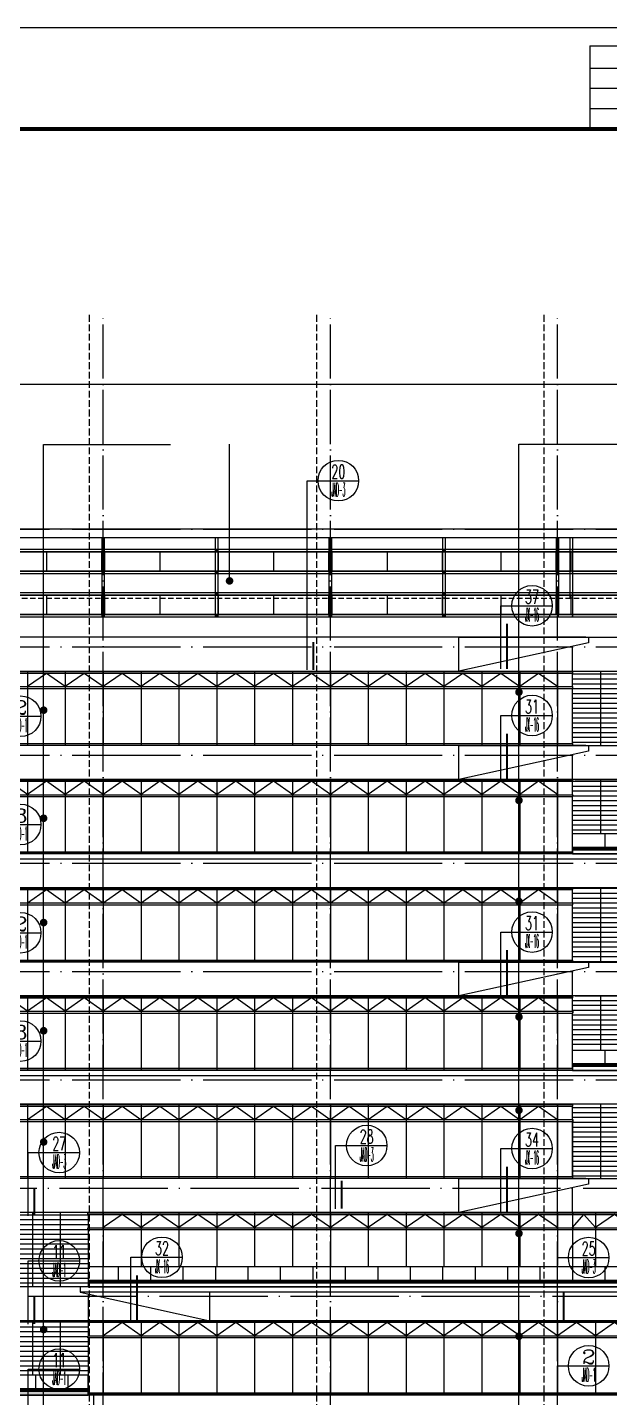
# Model space of a CAD drawing. Extents: x 1980812 to 2578970, y -669191 to 284498.
# Drawn here: x 2387442 to 2408968, y -268230 to -217606 of the extents above; entities that cross this region are included whole.
import ezdxf
from ezdxf.enums import TextEntityAlignment as Align

# ---------------------------------------------------------------- set-up
doc = ezdxf.new("R2010")
doc.units = 0
doc.header["$LTSCALE"] = 1000
doc.header["$MEASUREMENT"] = 0
for name, pattern in [('CONTINOUS', [0]), ('DASH', [0.35, 0.25, -0.1]), ('DOTE', [2.42, 2, -0.2, 0.02, -0.2]), ('HIDDEN', [0.375, 0.25, -0.125])]:
    doc.linetypes.add(name, pattern=pattern)
for name, color, linetype in [('0-立面(轮廓)', 63, 'CONTINOUS'), ('8', 8, 'Continuous'), ('ALUM', 157, 'Continuous'), ('DIM_LEAD', 3, 'Continuous'), ('dote', 1, 'DOTE'), ('ELEV-4', 157, 'Continuous'), ('GLASS', 230, 'Continuous'), ('hatch', 8, 'Continuous'), ('HIDDEN', 8, 'HIDDEN'), ('LB铝板', 4, 'Continuous'), ('PJ', 4, 'Continuous'), ('TK', 1, 'Continuous'), ('WALL', 4, 'Continuous'), ('柱网', 1, 'DOTE'), ('节点', 3, 'Continuous')]:
    doc.layers.add(name, color=color, linetype=linetype)
doc.styles.add('COMP', font='COMPLEX.shx', dxfattribs={"bigfont": 'hztxt'})
pattern_1 = [(0, (1050455.02, -1419414.14), (0, 180), [])]

# ---------------------------------------------------------------- blocks, each defined once
blk = doc.blocks.new('ASD')
at = {"color": 2}
for points in [[(-16, 77), (64, 77), (64, -2858), (-16, -2858)], [(4221, -368), (27, -368), (27, -458), (4221, -458)], [(4221, -1168), (27, -1168), (27, -1258), (4221, -1258)], [(4221, -1968), (27, -1968), (27, -2058), (4221, -2058)], [(4221, -2768), (27, -2768), (27, -2858), (4221, -2858)]]:
    blk.add_lwpolyline(points, close=True, dxfattribs=at)
at = {"layer": '8'}
for points in [[(2124, -458), (2124, -1168)], [(2124, -2058), (2124, -2768)]]:
    blk.add_lwpolyline(points, dxfattribs=at)
at = {"layer": 'ELEV-4'}
for points in [[(4174, -458), (74, -458), (74, -1168), (4174, -1168)], [(4174, -2058), (74, -2058), (74, -2768), (4174, -2768)]]:
    blk.add_lwpolyline(points, close=True, dxfattribs=at)
blk = doc.blocks.new('会签栏0821')
at = {"layer": 'TK'}
for p, q in [((115148889, 23460903), (115148889, 23468403)), ((115149439, 23460903), (115149439, 23468403)), ((115149939, 23460903), (115149939, 23468403)), ((115150439, 23460903), (115150439, 23468403)), ((115150939, 23460903), (115150939, 23468403)), ((115148889, 23460903), (115150939, 23460903))]:
    blk.add_line(p, q, dxfattribs=at)
blk = doc.blocks.new('_index')
blk.add_line((-0.5, 0), (0.5, 0))
blk.add_circle((0, 0), 0.5)
at = {"style": 'COMP'}
for tag, width, p, p2 in [('1', 2.333333, (-0.17, 0.05), (0.17, 0.05)), ('-', 1.166667, (-0.17, -0.39), (0.17, -0.39))]:
    blk.add_attdef(tag, text='', height=0.34, dxfattribs=dict(at, width=width)).set_placement(p, p2, align=Align.FIT)
blk = doc.blocks.new('A$C312629BB')
at = {"layer": '节点'}
for p, q in [((22445, 71145), (22445, 78138)), ((22445, 78138), (23712, 78138)), ((29606, 73517), (30873, 73517)), ((29606, 71183), (29606, 73517)), ((29606, 69461), (30873, 69461)), ((29606, 67127), (29606, 69461)), ((29606, 61461), (30873, 61461)), ((29606, 59127), (29606, 61461)), ((12126, 53312), (13393, 53312)), ((12126, 50978), (12126, 53312)), ((23495, 53573), (24762, 53573)), ((23495, 51239), (23495, 53573)), ((29606, 53461), (30873, 53461)), ((29606, 51127), (29606, 53461)), ((12126, 49312), (13393, 49312)), ((12126, 46978), (12126, 49312)), ((15925, 49443), (17192, 49443)), ((15925, 47109), (15925, 49443)), ((31700, 49434), (32967, 49434)), ((31700, 47100), (31700, 49434)), ((12126, 45312), (13393, 45312)), ((12126, 42978), (12126, 45312)), ((31700, 45434), (32967, 45434)), ((31700, 43100), (31700, 45434))]:
    blk.add_line(p, q, dxfattribs=at)
at = {"layer": '节点', "ltscale": 0.5, "const_width": 75}
for points in [[(29831, 71183), (29831, 72850)], [(22670, 71145), (22670, 72178)], [(29831, 67127), (29831, 68793)], [(29831, 59127), (29831, 60793)], [(29831, 51127), (29831, 52793)], [(23720, 51239), (23720, 52272)], [(12351, 50978), (12351, 52011)], [(16150, 47109), (16150, 48775)], [(31925, 47100), (31925, 48133)], [(12351, 46978), (12351, 48011)]]:
    blk.add_lwpolyline(points, dxfattribs=at)
at = {"layer": '节点', "ltscale": 0.5}
ref = blk.add_blockref('_index', (23596, 78138), dxfattribs=dict(at, xscale=1500.000000075524, yscale=1500.000000075524, zscale=1500.000000075524))
ref.add_attrib('1', '20', dxfattribs={"layer": '0', "height": 510, "rotation": 360, "style": 'COMP', "width": 0.617647}).set_placement((23341, 78213), (23851, 78213), align=Align.FIT)
ref.add_attrib('-', 'JAD-3', dxfattribs={"layer": '0', "height": 510, "style": 'COMP', "width": 0.214286}).set_placement((23341, 77553), (23851, 77553), align=Align.FIT)
ref = blk.add_blockref('_index', (30757, 73517), dxfattribs=dict(at, xscale=1500.000000075524, yscale=1500.000000075524, zscale=1500.000000075524))
ref.add_attrib('1', '37', dxfattribs={"layer": '0', "height": 510, "rotation": 360, "style": 'COMP', "width": 0.636364}).set_placement((30502, 73592), (31012, 73592), align=Align.FIT)
ref.add_attrib('-', 'JX-16', dxfattribs={"layer": '0', "height": 510, "style": 'COMP', "width": 0.233333}).set_placement((30502, 72932), (31012, 72932), align=Align.FIT)
ref = blk.add_blockref('_index', (11851, 69434), dxfattribs=dict(at, xscale=1500.000000075524, yscale=1500.000000075524, zscale=1500.000000075524))
ref.add_attrib('1', '2', dxfattribs={"layer": '0', "height": 510, "rotation": 360, "style": 'COMP', "width": 1.5}).set_placement((11596, 69509), (12106, 69509), align=Align.FIT)
ref.add_attrib('-', 'JAD-1', dxfattribs={"layer": '0', "height": 510, "style": 'COMP', "width": 0.225806}).set_placement((11596, 68849), (12106, 68849), align=Align.FIT)
ref = blk.add_blockref('_index', (30757, 69461), dxfattribs=dict(at, xscale=1500.000000075524, yscale=1500.000000075524, zscale=1500.000000075524))
ref.add_attrib('1', '31', dxfattribs={"layer": '0', "height": 510, "rotation": 360, "style": 'COMP', "width": 0.75}).set_placement((30502, 69536), (31012, 69536), align=Align.FIT)
ref.add_attrib('-', 'JX-16', dxfattribs={"layer": '0', "height": 510, "style": 'COMP', "width": 0.233333}).set_placement((30502, 68876), (31012, 68876), align=Align.FIT)
ref = blk.add_blockref('_index', (11851, 65434), dxfattribs=dict(at, xscale=1500.000000075524, yscale=1500.000000075524, zscale=1500.000000075524))
ref.add_attrib('1', '3', dxfattribs={"layer": '0', "height": 510, "rotation": 360, "style": 'COMP', "width": 1.5}).set_placement((11596, 65509), (12106, 65509), align=Align.FIT)
ref.add_attrib('-', 'JAD-1', dxfattribs={"layer": '0', "height": 510, "style": 'COMP', "width": 0.225806}).set_placement((11596, 64849), (12106, 64849), align=Align.FIT)
ref = blk.add_blockref('_index', (11851, 61434), dxfattribs=dict(at, xscale=1500.000000075524, yscale=1500.000000075524, zscale=1500.000000075524))
ref.add_attrib('1', '2', dxfattribs={"layer": '0', "height": 510, "rotation": 360, "style": 'COMP', "width": 1.5}).set_placement((11596, 61509), (12106, 61509), align=Align.FIT)
ref.add_attrib('-', 'JAD-1', dxfattribs={"layer": '0', "height": 510, "style": 'COMP', "width": 0.225806}).set_placement((11596, 60849), (12106, 60849), align=Align.FIT)
ref = blk.add_blockref('_index', (30757, 61461), dxfattribs=dict(at, xscale=1500.000000075524, yscale=1500.000000075524, zscale=1500.000000075524))
ref.add_attrib('1', '31', dxfattribs={"layer": '0', "height": 510, "rotation": 360, "style": 'COMP', "width": 0.75}).set_placement((30502, 61536), (31012, 61536), align=Align.FIT)
ref.add_attrib('-', 'JX-16', dxfattribs={"layer": '0', "height": 510, "style": 'COMP', "width": 0.233333}).set_placement((30502, 60876), (31012, 60876), align=Align.FIT)
ref = blk.add_blockref('_index', (11851, 57434), dxfattribs=dict(at, xscale=1500.000000075524, yscale=1500.000000075524, zscale=1500.000000075524))
ref.add_attrib('1', '3', dxfattribs={"layer": '0', "height": 510, "rotation": 360, "style": 'COMP', "width": 1.5}).set_placement((11596, 57509), (12106, 57509), align=Align.FIT)
ref.add_attrib('-', 'JAD-1', dxfattribs={"layer": '0', "height": 510, "style": 'COMP', "width": 0.225806}).set_placement((11596, 56849), (12106, 56849), align=Align.FIT)
ref = blk.add_blockref('_index', (24645, 53573), dxfattribs=dict(at, xscale=1500.000000075524, yscale=1500.000000075524, zscale=1500.000000075524))
ref.add_attrib('1', '28', dxfattribs={"layer": '0', "height": 510, "rotation": 360, "style": 'COMP', "width": 0.617647}).set_placement((24390, 53648), (24900, 53648), align=Align.FIT)
ref.add_attrib('-', 'JAD-3', dxfattribs={"layer": '0', "height": 510, "style": 'COMP', "width": 0.214286}).set_placement((24390, 52988), (24900, 52988), align=Align.FIT)
ref = blk.add_blockref('_index', (30757, 53461), dxfattribs=dict(at, xscale=1500.000000075524, yscale=1500.000000075524, zscale=1500.000000075524))
ref.add_attrib('1', '34', dxfattribs={"layer": '0', "height": 510, "rotation": 360, "style": 'COMP', "width": 0.6}).set_placement((30502, 53536), (31012, 53536), align=Align.FIT)
ref.add_attrib('-', 'JX-16', dxfattribs={"layer": '0', "height": 510, "style": 'COMP', "width": 0.233333}).set_placement((30502, 52876), (31012, 52876), align=Align.FIT)
ref = blk.add_blockref('_index', (13277, 53312), dxfattribs=dict(at, xscale=1500.000000075524, yscale=1500.000000075524, zscale=1500.000000075524))
ref.add_attrib('1', '27', dxfattribs={"layer": '0', "height": 510, "rotation": 360, "style": 'COMP', "width": 0.617647}).set_placement((13022, 53387), (13532, 53387), align=Align.FIT)
ref.add_attrib('-', 'JAD-3', dxfattribs={"layer": '0', "height": 510, "style": 'COMP', "width": 0.214286}).set_placement((13022, 52727), (13532, 52727), align=Align.FIT)
ref = blk.add_blockref('_index', (17076, 49443), dxfattribs=dict(at, xscale=1500.000000075524, yscale=1500.000000075524, zscale=1500.000000075524))
ref.add_attrib('1', '32', dxfattribs={"layer": '0', "height": 510, "rotation": 360, "style": 'COMP', "width": 0.636364}).set_placement((16821, 49518), (17331, 49518), align=Align.FIT)
ref.add_attrib('-', 'JX-16', dxfattribs={"layer": '0', "height": 510, "style": 'COMP', "width": 0.233333}).set_placement((16821, 48858), (17331, 48858), align=Align.FIT)
ref = blk.add_blockref('_index', (32851, 49434), dxfattribs=dict(at, xscale=1500.000000075524, yscale=1500.000000075524, zscale=1500.000000075524))
ref.add_attrib('1', '25', dxfattribs={"layer": '0', "height": 510, "rotation": 360, "style": 'COMP', "width": 0.617647}).set_placement((32596, 49509), (33106, 49509), align=Align.FIT)
ref.add_attrib('-', 'JAD-3', dxfattribs={"layer": '0', "height": 510, "style": 'COMP', "width": 0.214286}).set_placement((32596, 48849), (33106, 48849), align=Align.FIT)
ref = blk.add_blockref('_index', (13277, 49312), dxfattribs=dict(at, xscale=1500.000000075524, yscale=1500.000000075524, zscale=1500.000000075524))
ref.add_attrib('1', '11', dxfattribs={"layer": '0', "height": 510, "rotation": 360, "style": 'COMP', "width": 0.875}).set_placement((13022, 49387), (13532, 49387), align=Align.FIT)
ref.add_attrib('-', 'JAD-1', dxfattribs={"layer": '0', "height": 510, "style": 'COMP', "width": 0.225806}).set_placement((13022, 48727), (13532, 48727), align=Align.FIT)
ref = blk.add_blockref('_index', (32851, 45434), dxfattribs=dict(at, xscale=1500.000000075524, yscale=1500.000000075524, zscale=1500.000000075524))
ref.add_attrib('1', '2', dxfattribs={"layer": '0', "height": 510, "rotation": 360, "style": 'COMP', "width": 1.5}).set_placement((32596, 45509), (33106, 45509), align=Align.FIT)
ref.add_attrib('-', 'JAD-1', dxfattribs={"layer": '0', "height": 510, "style": 'COMP', "width": 0.225806}).set_placement((32596, 44849), (33106, 44849), align=Align.FIT)
ref = blk.add_blockref('_index', (13277, 45312), dxfattribs=dict(at, xscale=1500.000000075524, yscale=1500.000000075524, zscale=1500.000000075524))
ref.add_attrib('1', '11', dxfattribs={"layer": '0', "height": 510, "rotation": 360, "style": 'COMP', "width": 0.875}).set_placement((13022, 45387), (13532, 45387), align=Align.FIT)
ref.add_attrib('-', 'JAD-1', dxfattribs={"layer": '0', "height": 510, "style": 'COMP', "width": 0.225806}).set_placement((13022, 44727), (13532, 44727), align=Align.FIT)
blk = doc.blocks.new('A$C71A564B7')
at = {"layer": 'DIM_LEAD', "color": 3}
for p, q in [((19574, 74435), (19574, 79488)), ((30274, 1279), (30274, 79488)), ((30274, 10325), (30274, 79488)), ((30274, 14325), (30274, 79488)), ((30274, 18525), (30274, 79488)), ((30274, 22325), (30274, 79488)), ((30274, 25616), (30274, 79488)), ((30274, 30325), (30274, 79488)), ((30274, 34325), (30274, 79488)), ((30274, 38325), (30274, 79488)), ((30274, 42325), (30274, 79488)), ((30274, 46525), (30274, 79488)), ((30274, 50325), (30274, 79488)), ((30274, 54875), (30274, 79488)), ((30274, 58325), (30274, 79488)), ((30274, 62596), (30274, 79488)), ((30274, 66325), (30274, 79488)), ((30274, 70325), (30274, 79488)), ((30274, 4690), (30274, 79488)), ((30274, 79488), (34027, 79488)), ((12701, 22775), (12701, 79479)), ((12701, 30775), (12701, 79479)), ((12701, 38775), (12701, 79479)), ((12701, 46775), (12701, 79479)), ((12701, 53703), (12701, 79479)), ((12701, 57814), (12701, 79479)), ((12701, 61811), (12701, 79479)), ((12701, 65665), (12701, 79479)), ((12701, 69658), (12701, 79479)), ((12701, 79479), (17393, 79479))]:
    blk.add_line(p, q, dxfattribs=at)
at = {"layer": 'DIM_LEAD', "color": 3, "const_width": 140}
for points in [[(19574, 74365, 1), (19574, 74505, 1)], [(30274, 70255, 1), (30274, 70395, 1)], [(12701, 69588, 1), (12701, 69728, 1)], [(30274, 66255, 1), (30274, 66395, 1)], [(12701, 65595, 1), (12701, 65735, 1)], [(30274, 62526, 1), (30274, 62666, 1)], [(12701, 61741, 1), (12701, 61881, 1)], [(30274, 58255, 1), (30274, 58395, 1)], [(12701, 57744, 1), (12701, 57884, 1)], [(30274, 54805, 1), (30274, 54945, 1)], [(12701, 53633, 1), (12701, 53773, 1)], [(30274, 50255, 1), (30274, 50395, 1)], [(12701, 46705, 1), (12701, 46845, 1)], [(30274, 46455, 1), (30274, 46595, 1)]]:
    blk.add_lwpolyline(points, format="xyb", close=True, dxfattribs=at)

msp = doc.modelspace()

# ---------------------------------------------------------------- hatches: boundary and pattern name
at = {"layer": 'hatch'}
h = msp.add_hatch(dxfattribs=at)
h.set_pattern_fill('玻璃', color=256, scale=150, style=0, double=1)
h.set_pattern_definition(pattern_1)
h.paths.add_polyline_path([(2407592.1, -241390.4), (2410692.1, -241390.4), (2410692.1, -244140.4), (2407592.1, -244140.4)])
h = msp.add_hatch(dxfattribs=at)
h.set_pattern_fill('玻璃', color=256, scale=150, style=0, double=1)
h.set_pattern_definition(pattern_1)
h.paths.add_polyline_path([(2410692.1, -245390.4), (2407592.1, -245390.4), (2407592.1, -247350.4), (2410692.1, -247350.4)])
h = msp.add_hatch(dxfattribs=at)
h.set_pattern_fill('玻璃', color=256, scale=150, style=0, double=1)
h.set_pattern_definition(pattern_1)
h.paths.add_polyline_path([(2407592.1, -249390.4), (2410692.1, -249390.4), (2410692.1, -252140.4), (2407592.1, -252140.4)])
h = msp.add_hatch(dxfattribs=at)
h.set_pattern_fill('玻璃', color=256, scale=150, style=0, double=1)
h.set_pattern_definition(pattern_1)
h.paths.add_polyline_path([(2410692.1, -253390.4), (2407592.1, -253390.4), (2407592.1, -255350.4), (2410692.1, -255350.4)])
h = msp.add_hatch(dxfattribs=at)
h.set_pattern_fill('玻璃', color=256, scale=150, style=0, double=1)
h.set_pattern_definition(pattern_1)
h.paths.add_polyline_path([(2407592.1, -257390.4), (2410692.1, -257390.4), (2410692.1, -260140.4), (2407592.1, -260140.4)])
h = msp.add_hatch(dxfattribs=at)
h.set_pattern_fill('玻璃', color=256, scale=150, style=0, double=1)
h.set_pattern_definition(pattern_1)
h.paths.add_polyline_path([(2389692.1, -262025.4), (2389682.1, -262025.4), (2389682.1, -261955.4), (2389692.1, -261955.4), (2389692.1, -261460.4), (2389682.1, -261460.4), (2389682.1, -261405.4), (2389692.1, -261405.4), (2389692.1, -261390.4), (2386592.1, -261390.4), (2386592.1, -261955.4), (2386602.1, -261955.4), (2386602.1, -262025.4), (2386592.1, -262025.4), (2386592.1, -264140.4), (2386602.1, -264140.4), (2389692.1, -264140.4)])
h = msp.add_hatch(dxfattribs=at)
h.set_pattern_fill('玻璃', color=256, scale=150, style=0, double=1)
h.set_pattern_definition(pattern_1)
h.paths.add_polyline_path([(2386592.1, -265390.4), (2386592.1, -267350.4), (2389692.1, -267350.4), (2389692.1, -266025.4), (2389682.1, -266025.4), (2389682.1, -265955.4), (2389692.1, -265955.4), (2389692.1, -265460.4), (2389682.1, -265460.4), (2389682.1, -265390.4)])
h = msp.add_hatch(dxfattribs=at)
h.set_pattern_fill('粉刷', color=256, scale=50, style=0, double=1)
h.set_pattern_definition([(37.5, (1050455.02, -1403594.14), (-6.299336, 192.682377), [0, -152, 0, -170, 0, -162.5]), (7.5, (1050455.02, -1403594.14), (176.97767, 282.214607), [0, -82, 0, -137, 0, -52.5]), (327.5, (1050332.02, -1403594.14), (311.414186, 0.565905), [0, -50, 0, -180, 0, -235]), (317.5, (1050332.02, -1403594.14), (300.61266, 87.767556), [0, -25, 0, -118, 0, -135])])
h.paths.add_polyline_path([(2389692.1, -267990.4), (2372542.1, -267990.4), (2372542.1, -268140.4), (2389692.1, -268140.4)])

# ---------------------------------------------------------------- linework, layer by layer
at = {"color": 2}
for points in [[(2402802.1, -236450.4), (2402882.1, -236450.4), (2402882.1, -238690.4), (2402802.1, -238690.4)], [(2407002.1, -236450.4), (2407082.1, -236450.4), (2407082.1, -238690.4), (2407002.1, -238690.4)], [(2407592.1, -236895.4), (2407082.1, -236895.4), (2407082.1, -236985.4), (2407592.1, -236985.4)], [(2407512.1, -236450.4), (2407592.1, -236450.4), (2407592.1, -238690.4), (2407512.1, -238690.4)], [(2410692.1, -236895.4), (2407592.1, -236895.4), (2407592.1, -236985.4), (2410692.1, -236985.4)], [(2407592.1, -237695.4), (2407082.1, -237695.4), (2407082.1, -237785.4), (2407592.1, -237785.4)], [(2410692.1, -237695.4), (2407592.1, -237695.4), (2407592.1, -237785.4), (2410692.1, -237785.4)], [(2407592.1, -238495.4), (2407069.5, -238495.4), (2407069.5, -238585.4), (2407592.1, -238585.4)], [(2410692.1, -238495.4), (2407592.1, -238495.4), (2407592.1, -238585.4), (2410692.1, -238585.4)], [(2407592.1, -239295.4), (2407069.5, -239295.4), (2407069.5, -239385.4), (2407592.1, -239385.4)], [(2410692.1, -239295.4), (2407592.1, -239295.4), (2407592.1, -239385.4), (2410692.1, -239385.4)]]:
    msp.add_lwpolyline(points, close=True, dxfattribs=at)
at = {"layer": '0-立面(轮廓)', "color": 2}
for p, q in [((2407692.1, -240140.4), (2372542.1, -240140.4)), ((2408092.1, -240140.4), (2372542.1, -240140.4)), ((2408092.1, -240140.4), (2410692.1, -240140.4)), ((2407592.1, -241405.4), (2407592.1, -241390.4)), ((2407602.1, -241405.4), (2407592.1, -241405.4)), ((2407592.1, -241955.4), (2407592.1, -241460.4)), ((2407602.1, -241460.4), (2407592.1, -241460.4)), ((2407602.1, -241460.4), (2407602.1, -241405.4)), ((2407602.1, -241955.4), (2407592.1, -241955.4)), ((2407602.1, -242025.4), (2407602.1, -241955.4)), ((2407592.1, -244065.4), (2407592.1, -242025.4)), ((2407602.1, -242025.4), (2407592.1, -242025.4)), ((2408092.1, -244140.4), (2372542.1, -244140.4)), ((2408092.1, -244140.4), (2372542.1, -244140.4)), ((2407602.1, -244065.4), (2407592.1, -244065.4)), ((2407602.1, -244065.4), (2407592.1, -244065.4)), ((2407592.1, -244122.4), (2407592.1, -244140.4)), ((2407592.1, -244140.4), (2407592.1, -244122.4)), ((2407602.1, -244122.4), (2407592.1, -244122.4)), ((2407592.1, -244122.4), (2407592.1, -244140.4)), ((2407592.1, -244140.4), (2407592.1, -244122.4)), ((2407602.1, -244122.4), (2407592.1, -244122.4)), ((2407602.1, -244122.4), (2407602.1, -244065.4)), ((2407602.1, -244122.4), (2407602.1, -244065.4)), ((2408092.1, -244140.4), (2410692.1, -244140.4)), ((2408092.1, -244140.4), (2410692.1, -244140.4)), ((2407692.1, -245390.4), (2372542.1, -245390.4)), ((2411242.1, -245390.4), (2372542.1, -245390.4)), ((2407592.1, -245405.4), (2407592.1, -245390.4)), ((2407602.1, -245405.4), (2407592.1, -245405.4)), ((2407592.1, -245955.4), (2407592.1, -245460.4)), ((2407602.1, -245460.4), (2407592.1, -245460.4)), ((2407602.1, -245460.4), (2407602.1, -245405.4)), ((2407692.1, -245390.4), (2410692.1, -245390.4)), ((2407602.1, -245955.4), (2407592.1, -245955.4)), ((2407592.1, -245955.4), (2407602.1, -245955.4)), ((2407602.1, -245955.4), (2407592.1, -245955.4)), ((2407592.1, -248063.4), (2407592.1, -246025.4)), ((2407602.1, -246025.4), (2407592.1, -246025.4)), ((2407592.1, -246025.4), (2407602.1, -246025.4)), ((2407602.1, -246025.4), (2407592.1, -246025.4)), ((2407602.1, -246025.4), (2407602.1, -245955.4)), ((2407602.1, -245955.4), (2407602.1, -246025.4)), ((2407602.1, -246025.4), (2407602.1, -245955.4)), ((2407592.1, -247390.4), (2424242.1, -247390.4)), ((2425142.1, -248140.4), (2371942.1, -248140.4)), ((2425142.1, -248340.4), (2371942.1, -248340.4)), ((2424842.1, -249390.4), (2372542.1, -249390.4)), ((2407592.1, -249405.4), (2407592.1, -249390.4)), ((2407602.1, -249405.4), (2407592.1, -249405.4)), ((2407592.1, -249955.4), (2407592.1, -249460.4)), ((2407602.1, -249460.4), (2407592.1, -249460.4)), ((2407602.1, -249460.4), (2407602.1, -249405.4)), ((2407602.1, -249955.4), (2407592.1, -249955.4)), ((2407592.1, -252065.4), (2407592.1, -250025.4)), ((2407602.1, -250025.4), (2407592.1, -250025.4)), ((2407602.1, -250025.4), (2407602.1, -249955.4)), ((2407602.1, -252065.4), (2407592.1, -252065.4)), ((2407602.1, -252122.4), (2407602.1, -252065.4)), ((2408092.1, -252140.4), (2372542.1, -252140.4)), ((2407592.1, -252122.4), (2407592.1, -252140.4)), ((2407592.1, -252140.4), (2407592.1, -252122.4)), ((2407602.1, -252122.4), (2407592.1, -252122.4)), ((2408092.1, -252140.4), (2410692.1, -252140.4)), ((2407692.1, -253390.4), (2372542.1, -253390.4)), ((2411242.1, -253390.4), (2372542.1, -253390.4)), ((2407592.1, -253405.4), (2407592.1, -253390.4)), ((2407602.1, -253405.4), (2407592.1, -253405.4)), ((2407592.1, -253955.4), (2407592.1, -253460.4)), ((2407602.1, -253460.4), (2407592.1, -253460.4)), ((2407602.1, -253460.4), (2407602.1, -253405.4)), ((2407692.1, -253390.4), (2410692.1, -253390.4)), ((2407602.1, -253955.4), (2407592.1, -253955.4)), ((2407592.1, -253955.4), (2407602.1, -253955.4)), ((2407602.1, -253955.4), (2407592.1, -253955.4)), ((2407592.1, -256063.4), (2407592.1, -254025.4)), ((2407602.1, -254025.4), (2407592.1, -254025.4)), ((2407592.1, -254025.4), (2407602.1, -254025.4)), ((2407602.1, -254025.4), (2407592.1, -254025.4)), ((2407602.1, -254025.4), (2407602.1, -253955.4)), ((2407602.1, -253955.4), (2407602.1, -254025.4)), ((2407602.1, -254025.4), (2407602.1, -253955.4)), ((2407592.1, -255390.4), (2424242.1, -255390.4)), ((2425142.1, -256140.4), (2371942.1, -256140.4)), ((2425142.1, -256340.4), (2371942.1, -256340.4)), ((2424842.1, -257390.4), (2372542.1, -257390.4)), ((2407592.1, -257405.4), (2407592.1, -257390.4)), ((2407602.1, -257405.4), (2407592.1, -257405.4)), ((2407592.1, -257955.4), (2407592.1, -257460.4)), ((2407602.1, -257460.4), (2407592.1, -257460.4)), ((2407602.1, -257460.4), (2407602.1, -257405.4)), ((2407592.1, -257955.4), (2407602.1, -257955.4)), ((2407602.1, -257955.4), (2407592.1, -257955.4)), ((2407592.1, -258025.4), (2407602.1, -258025.4)), ((2407592.1, -258025.4), (2407592.1, -260065.4)), ((2407592.1, -260065.4), (2407592.1, -258025.4)), ((2407602.1, -258025.4), (2407592.1, -258025.4)), ((2407602.1, -257955.4), (2407602.1, -258025.4)), ((2407602.1, -258025.4), (2407602.1, -257955.4)), ((2408092.1, -260140.4), (2372542.1, -260140.4)), ((2407602.1, -260065.4), (2407592.1, -260065.4)), ((2407592.1, -260122.4), (2407592.1, -260140.4)), ((2407592.1, -260140.4), (2407592.1, -260122.4)), ((2407602.1, -260122.4), (2407592.1, -260122.4)), ((2407602.1, -260122.4), (2407602.1, -260065.4)), ((2408092.1, -260140.4), (2410692.1, -260140.4)), ((2411242.1, -261390.4), (2372542.1, -261390.4)), ((2389682.1, -261405.4), (2389692.1, -261405.4)), ((2389682.1, -261460.4), (2389682.1, -261405.4)), ((2389682.1, -261460.4), (2389692.1, -261460.4)), ((2389692.1, -261390.4), (2389692.1, -261405.4)), ((2389692.1, -261460.4), (2389692.1, -261955.4)), ((2389682.1, -261955.4), (2389692.1, -261955.4)), ((2389682.1, -262025.4), (2389682.1, -261955.4)), ((2389682.1, -262025.4), (2389692.1, -262025.4)), ((2389692.1, -262025.4), (2389692.1, -264140.4)), ((2389692.1, -263390.4), (2424242.1, -263390.4)), ((2425142.1, -264140.4), (2386592.1, -264140.4)), ((2425142.1, -264340.4), (2389392.1, -264340.4)), ((2389692.1, -264406), (2389692.1, -265390.4)), ((2389242.1, -265390.4), (2386592.1, -265390.4)), ((2424842.1, -265390.4), (2389242.1, -265390.4)), ((2389682.1, -265460.4), (2389682.1, -265405.4)), ((2389692.1, -265405.4), (2389682.1, -265405.4)), ((2389682.1, -265460.4), (2389692.1, -265460.4)), ((2389692.1, -265390.4), (2389692.1, -265405.4)), ((2389692.1, -265460.4), (2389692.1, -265955.4)), ((2389682.1, -266025.4), (2389682.1, -265955.4)), ((2389692.1, -265955.4), (2389682.1, -265955.4)), ((2389682.1, -266025.4), (2389692.1, -266025.4)), ((2389692.1, -266025.4), (2389692.1, -268063.4)), ((2372542.1, -267390.4), (2389692.1, -267390.4)), ((2424842.1, -268140.4), (2371942.1, -268140.4)), ((2389892.1, -269390.4), (2389892.1, -268140.4))]:
    msp.add_line(p, q, dxfattribs=at)
for points in [[(2403392.1, -240140.4), (2408192.1, -240140.4), (2408192.1, -240340.4), (2403392.1, -241390.4), (2403392.1, -241390.4), (2403392.1, -240140.4)], [(2407592.1, -241390.4), (2407592.1, -240471.7)], [(2372542.1, -241390.4), (2410692.1, -241390.4)], [(2403392.1, -244140.4), (2408192.1, -244140.4), (2408192.1, -244340.4), (2403392.1, -245390.4), (2403392.1, -245390.4), (2403392.1, -244140.4)], [(2407592.1, -245390.4), (2407592.1, -244471.7)], [(2403392.1, -252140.4), (2408192.1, -252140.4), (2408192.1, -252340.4), (2403392.1, -253390.4), (2403392.1, -253390.4), (2403392.1, -252140.4)], [(2407592.1, -253390.4), (2407592.1, -252471.7)], [(2403392.1, -260140.4), (2408192.1, -260140.4), (2408192.1, -260340.4), (2403392.1, -261390.4), (2403392.1, -261390.4), (2403392.1, -260140.4)], [(2407592.1, -261390.4), (2407592.1, -260471.7)], [(2407592.1, -261390.4), (2407592.1, -261405.4), (2407602.1, -261405.4), (2407602.1, -261460.4), (2407592.1, -261460.4), (2407592.1, -261955.4), (2407602.1, -261955.4), (2407602.1, -262025.4), (2407592.1, -262025.4), (2407592.1, -263390.4)], [(2389392.1, -264140.4), (2389392.1, -264340.4), (2394192.1, -265390.4), (2394192.1, -264340.4)]]:
    msp.add_lwpolyline(points, dxfattribs=at)
at = {"layer": '8'}
for p, q in [((2387442.1, -241390.4), (2387442.1, -244140.4)), ((2388842.1, -241390.4), (2388842.1, -244140.4)), ((2390242.1, -241390.4), (2390242.1, -244140.4)), ((2391642.1, -241390.4), (2391642.1, -244140.4)), ((2393042.1, -241390.4), (2393042.1, -244140.4)), ((2394442.1, -241390.4), (2394442.1, -244140.4)), ((2395842.1, -241390.4), (2395842.1, -244140.4)), ((2397242.1, -241390.4), (2397242.1, -244140.4)), ((2398642.1, -241390.4), (2398642.1, -244140.4)), ((2400042.1, -241390.4), (2400042.1, -244140.4)), ((2401442.1, -241390.4), (2401442.1, -244140.4)), ((2402842.1, -241390.4), (2402842.1, -244140.4)), ((2404242.1, -241390.4), (2404242.1, -244140.4)), ((2405642.1, -241390.4), (2405642.1, -244140.4)), ((2407042.1, -241390.4), (2407042.1, -244140.4)), ((2408625.1, -241390.4), (2408625.1, -244140.4)), ((2387442.1, -245390.4), (2387442.1, -248140.4)), ((2388842.1, -245390.4), (2388842.1, -248140.4)), ((2390242.1, -245390.4), (2390242.1, -248140.4)), ((2391642.1, -245390.4), (2391642.1, -248140.4)), ((2393042.1, -245390.4), (2393042.1, -248140.4)), ((2394442.1, -245390.4), (2394442.1, -248140.4)), ((2395842.1, -245390.4), (2395842.1, -248140.4)), ((2397242.1, -245390.4), (2397242.1, -248140.4)), ((2398642.1, -245390.4), (2398642.1, -248140.4)), ((2400042.1, -245390.4), (2400042.1, -248140.4)), ((2401442.1, -245390.4), (2401442.1, -248140.4)), ((2402842.1, -245390.4), (2402842.1, -248140.4)), ((2404242.1, -245390.4), (2404242.1, -248140.4)), ((2405642.1, -245390.4), (2405642.1, -248140.4)), ((2407042.1, -245390.4), (2407042.1, -248140.4)), ((2408625.1, -245390.4), (2408625.1, -247390.4)), ((2407592.1, -247940.4), (2424242.1, -247940.4)), ((2387442.1, -249390.4), (2387442.1, -252140.4)), ((2388842.1, -249390.4), (2388842.1, -252140.4)), ((2390242.1, -249390.4), (2390242.1, -252140.4)), ((2391642.1, -249390.4), (2391642.1, -252140.4)), ((2393042.1, -249390.4), (2393042.1, -252140.4)), ((2394442.1, -249390.4), (2394442.1, -252140.4)), ((2395842.1, -249390.4), (2395842.1, -252140.4)), ((2397242.1, -249390.4), (2397242.1, -252140.4)), ((2398642.1, -249390.4), (2398642.1, -252140.4)), ((2400042.1, -249390.4), (2400042.1, -252140.4)), ((2401442.1, -249390.4), (2401442.1, -252140.4)), ((2402842.1, -249390.4), (2402842.1, -252140.4)), ((2404242.1, -249390.4), (2404242.1, -252140.4)), ((2405642.1, -249390.4), (2405642.1, -252140.4)), ((2407042.1, -249390.4), (2407042.1, -252140.4)), ((2408625.1, -249390.4), (2408625.1, -252140.4)), ((2387442.1, -253390.4), (2387442.1, -256140.4)), ((2388842.1, -253390.4), (2388842.1, -256140.4)), ((2390242.1, -253390.4), (2390242.1, -256140.4)), ((2391642.1, -253390.4), (2391642.1, -256140.4)), ((2393042.1, -253390.4), (2393042.1, -256140.4)), ((2394442.1, -253390.4), (2394442.1, -256140.4)), ((2395842.1, -253390.4), (2395842.1, -256140.4)), ((2397242.1, -253390.4), (2397242.1, -256140.4)), ((2398642.1, -253390.4), (2398642.1, -256140.4)), ((2400042.1, -253390.4), (2400042.1, -256140.4)), ((2401442.1, -253390.4), (2401442.1, -256140.4)), ((2402842.1, -253390.4), (2402842.1, -256140.4)), ((2404242.1, -253390.4), (2404242.1, -256140.4)), ((2405642.1, -253390.4), (2405642.1, -256140.4)), ((2407042.1, -253390.4), (2407042.1, -256140.4)), ((2408625.1, -253390.4), (2408625.1, -255390.4)), ((2407592.1, -255940.4), (2424242.1, -255940.4)), ((2387442.1, -257390.4), (2387442.1, -260140.4)), ((2388842.1, -257390.4), (2388842.1, -260140.4)), ((2390242.1, -257390.4), (2390242.1, -260140.4)), ((2391642.1, -257390.4), (2391642.1, -260140.4)), ((2393042.1, -257390.4), (2393042.1, -260140.4)), ((2394442.1, -257390.4), (2394442.1, -260140.4)), ((2395842.1, -257390.4), (2395842.1, -260140.4)), ((2397242.1, -257390.4), (2397242.1, -260140.4)), ((2398642.1, -257390.4), (2398642.1, -260140.4)), ((2400042.1, -257390.4), (2400042.1, -260140.4)), ((2401442.1, -257390.4), (2401442.1, -260140.4)), ((2402842.1, -257390.4), (2402842.1, -260140.4)), ((2404242.1, -257390.4), (2404242.1, -260140.4)), ((2405642.1, -257390.4), (2405642.1, -260140.4)), ((2407042.1, -257390.4), (2407042.1, -260140.4)), ((2408625.1, -257390.4), (2408625.1, -260140.4)), ((2387625.1, -261390.4), (2387625.1, -264140.4)), ((2390242.1, -261390.4), (2390242.1, -263390.4)), ((2391642.1, -261390.4), (2391642.1, -263390.4)), ((2393042.1, -261390.4), (2393042.1, -263390.4)), ((2394442.1, -261390.4), (2394442.1, -263390.4)), ((2395842.1, -261390.4), (2395842.1, -263390.4)), ((2397242.1, -261390.4), (2397242.1, -263390.4)), ((2398642.1, -261390.4), (2398642.1, -263390.4)), ((2400042.1, -261390.4), (2400042.1, -263390.4)), ((2401442.1, -261390.4), (2401442.1, -263390.4)), ((2402842.1, -261390.4), (2402842.1, -263390.4)), ((2404242.1, -261390.4), (2404242.1, -263390.4)), ((2405642.1, -261390.4), (2405642.1, -263390.4)), ((2407042.1, -261390.4), (2407042.1, -263350.4)), ((2407592.1, -261390.4), (2407592.1, -263390.4)), ((2408442.1, -261390.4), (2408442.1, -263390.4)), ((2408442.1, -261390.4), (2408442.1, -263390.4)), ((2389692.1, -263940.4), (2424242.1, -263940.4)), ((2387625.1, -265390.4), (2387625.1, -267390.4)), ((2388658.1, -265390.4), (2388658.1, -267390.4)), ((2390242.1, -265390.4), (2390242.1, -268140.4)), ((2391642.1, -265390.4), (2391642.1, -268140.4)), ((2393042.1, -265390.4), (2393042.1, -268140.4)), ((2394442.1, -265390.4), (2394442.1, -268140.4)), ((2395842.1, -265390.4), (2395842.1, -268140.4)), ((2397242.1, -265390.4), (2397242.1, -268140.4)), ((2398642.1, -265390.4), (2398642.1, -268140.4)), ((2400042.1, -265390.4), (2400042.1, -268140.4)), ((2401442.1, -265390.4), (2401442.1, -268140.4)), ((2402842.1, -265390.4), (2402842.1, -268140.4)), ((2404242.1, -265390.4), (2404242.1, -268140.4)), ((2405642.1, -265390.4), (2405642.1, -268140.4)), ((2407042.1, -265390.4), (2407042.1, -268140.4)), ((2408442.1, -265390.4), (2408442.1, -268140.4)), ((2372542.1, -267940.4), (2389692.1, -267940.4))]:
    msp.add_line(p, q, dxfattribs=at)
for points in [[(2387442.1, -241950.4), (2388142.1, -241460.4), (2388841.1, -241950.4)], [(2388842.1, -241950.4), (2389542.1, -241460.4), (2390241.1, -241950.4)], [(2390242.1, -241950.4), (2390942.1, -241460.4), (2391641.1, -241950.4)], [(2391642.1, -241950.4), (2392342.1, -241460.4), (2393041.1, -241950.4)], [(2393042.1, -241950.4), (2393742.1, -241460.4), (2394441.1, -241950.4)], [(2394442.1, -241950.4), (2395142.1, -241460.4), (2395841.1, -241950.4)], [(2395842.1, -241950.4), (2396542.1, -241460.4), (2397241.1, -241950.4)], [(2397242.1, -241950.4), (2397942.1, -241460.4), (2398641.1, -241950.4)], [(2398642.1, -241950.4), (2399342.1, -241460.4), (2400041.1, -241950.4)], [(2400042.1, -241950.4), (2400742.1, -241460.4), (2401441.1, -241950.4)], [(2401442.1, -241950.4), (2402142.1, -241460.4), (2402841.1, -241950.4)], [(2402842.1, -241950.4), (2403542.1, -241460.4), (2404241.1, -241950.4)], [(2404242.1, -241950.4), (2404942.1, -241460.4), (2405641.1, -241950.4)], [(2405642.1, -241950.4), (2406342.1, -241460.4), (2407041.1, -241950.4)], [(2387442.1, -245950.4), (2386742.1, -245460.4), (2386042.1, -245950.4)], [(2388842.1, -245950.4), (2388142.1, -245460.4), (2387442.1, -245950.4)], [(2390242.1, -245950.4), (2389542.1, -245460.4), (2388842.1, -245950.4)], [(2391642.1, -245950.4), (2390942.1, -245460.4), (2390242.1, -245950.4)], [(2393042.1, -245950.4), (2392342.1, -245460.4), (2391642.1, -245950.4)], [(2394442.1, -245950.4), (2393742.1, -245460.4), (2393042.1, -245950.4)], [(2395842.1, -245950.4), (2395142.1, -245460.4), (2394442.1, -245950.4)], [(2397242.1, -245950.4), (2396542.1, -245460.4), (2395842.1, -245950.4)], [(2398642.1, -245950.4), (2397942.1, -245460.4), (2397242.1, -245950.4)], [(2400042.1, -245950.4), (2399342.1, -245460.4), (2398642.1, -245950.4)], [(2401442.1, -245950.4), (2400742.1, -245460.4), (2400042.1, -245950.4)], [(2402842.1, -245950.4), (2402142.1, -245460.4), (2401442.1, -245950.4)], [(2404242.1, -245950.4), (2403542.1, -245460.4), (2402842.1, -245950.4)], [(2405642.1, -245950.4), (2404942.1, -245460.4), (2404242.1, -245950.4)], [(2407042.1, -245950.4), (2406342.1, -245460.4), (2405642.1, -245950.4)], [(2387442.1, -249950.4), (2388142.1, -249460.4), (2388841.1, -249950.4)], [(2388842.1, -249950.4), (2389542.1, -249460.4), (2390241.1, -249950.4)], [(2390242.1, -249950.4), (2390942.1, -249460.4), (2391641.1, -249950.4)], [(2391642.1, -249950.4), (2392342.1, -249460.4), (2393041.1, -249950.4)], [(2393042.1, -249950.4), (2393742.1, -249460.4), (2394441.1, -249950.4)], [(2394442.1, -249950.4), (2395142.1, -249460.4), (2395841.1, -249950.4)], [(2395842.1, -249950.4), (2396542.1, -249460.4), (2397241.1, -249950.4)], [(2397242.1, -249950.4), (2397942.1, -249460.4), (2398641.1, -249950.4)], [(2398642.1, -249950.4), (2399342.1, -249460.4), (2400041.1, -249950.4)], [(2400042.1, -249950.4), (2400742.1, -249460.4), (2401441.1, -249950.4)], [(2401442.1, -249950.4), (2402142.1, -249460.4), (2402841.1, -249950.4)], [(2402842.1, -249950.4), (2403542.1, -249460.4), (2404241.1, -249950.4)], [(2404242.1, -249950.4), (2404942.1, -249460.4), (2405641.1, -249950.4)], [(2405642.1, -249950.4), (2406342.1, -249460.4), (2407041.1, -249950.4)], [(2387442.1, -253950.4), (2386742.1, -253460.4), (2386042.1, -253950.4)], [(2388842.1, -253950.4), (2388142.1, -253460.4), (2387442.1, -253950.4)], [(2390242.1, -253950.4), (2389542.1, -253460.4), (2388842.1, -253950.4)], [(2391642.1, -253950.4), (2390942.1, -253460.4), (2390242.1, -253950.4)], [(2393042.1, -253950.4), (2392342.1, -253460.4), (2391642.1, -253950.4)], [(2394442.1, -253950.4), (2393742.1, -253460.4), (2393042.1, -253950.4)], [(2395842.1, -253950.4), (2395142.1, -253460.4), (2394442.1, -253950.4)], [(2397242.1, -253950.4), (2396542.1, -253460.4), (2395842.1, -253950.4)], [(2398642.1, -253950.4), (2397942.1, -253460.4), (2397242.1, -253950.4)], [(2400042.1, -253950.4), (2399342.1, -253460.4), (2398642.1, -253950.4)], [(2401442.1, -253950.4), (2400742.1, -253460.4), (2400042.1, -253950.4)], [(2402842.1, -253950.4), (2402142.1, -253460.4), (2401442.1, -253950.4)], [(2404242.1, -253950.4), (2403542.1, -253460.4), (2402842.1, -253950.4)], [(2405642.1, -253950.4), (2404942.1, -253460.4), (2404242.1, -253950.4)], [(2407042.1, -253950.4), (2406342.1, -253460.4), (2405642.1, -253950.4)], [(2387442.1, -257950.4), (2388142.1, -257460.4), (2388841.1, -257950.4)], [(2388842.1, -257950.4), (2389542.1, -257460.4), (2390241.1, -257950.4)], [(2390242.1, -257950.4), (2390942.1, -257460.4), (2391641.1, -257950.4)], [(2391642.1, -257950.4), (2392342.1, -257460.4), (2393041.1, -257950.4)], [(2393042.1, -257950.4), (2393742.1, -257460.4), (2394441.1, -257950.4)], [(2394442.1, -257950.4), (2395142.1, -257460.4), (2395841.1, -257950.4)], [(2395842.1, -257950.4), (2396542.1, -257460.4), (2397241.1, -257950.4)], [(2397242.1, -257950.4), (2397942.1, -257460.4), (2398641.1, -257950.4)], [(2398642.1, -257950.4), (2399342.1, -257460.4), (2400041.1, -257950.4)], [(2400042.1, -257950.4), (2400742.1, -257460.4), (2401441.1, -257950.4)], [(2401442.1, -257950.4), (2402142.1, -257460.4), (2402841.1, -257950.4)], [(2402842.1, -257950.4), (2403542.1, -257460.4), (2404241.1, -257950.4)], [(2404242.1, -257950.4), (2404942.1, -257460.4), (2405641.1, -257950.4)], [(2405642.1, -257950.4), (2406342.1, -257460.4), (2407041.1, -257950.4)], [(2391642.1, -261950.4), (2390942.1, -261460.4), (2390242.1, -261950.4)], [(2393042.1, -261950.4), (2392342.1, -261460.4), (2391642.1, -261950.4)], [(2394442.1, -261950.4), (2393742.1, -261460.4), (2393042.1, -261950.4)], [(2395842.1, -261950.4), (2395142.1, -261460.4), (2394442.1, -261950.4)], [(2397242.1, -261950.4), (2396542.1, -261460.4), (2395842.1, -261950.4)], [(2398642.1, -261950.4), (2397942.1, -261460.4), (2397242.1, -261950.4)], [(2400042.1, -261950.4), (2399342.1, -261460.4), (2398642.1, -261950.4)], [(2401442.1, -261950.4), (2400742.1, -261460.4), (2400042.1, -261950.4)], [(2402842.1, -261950.4), (2402142.1, -261460.4), (2401442.1, -261950.4)], [(2404242.1, -261950.4), (2403542.1, -261460.4), (2402842.1, -261950.4)], [(2405642.1, -261950.4), (2404942.1, -261460.4), (2404242.1, -261950.4)], [(2407042.1, -261950.4), (2406342.1, -261460.4), (2405642.1, -261950.4)], [(2407592.1, -261950.4), (2408017.1, -261460.4), (2408442.1, -261950.4)], [(2409842.1, -261950.4), (2409142.1, -261460.4), (2408442.1, -261950.4)], [(2391642.1, -265950.4), (2390942.1, -265460.4), (2390242.1, -265950.4)], [(2393042.1, -265950.4), (2392342.1, -265460.4), (2391642.1, -265950.4)], [(2394442.1, -265950.4), (2393742.1, -265460.4), (2393042.1, -265950.4)], [(2395842.1, -265950.4), (2395142.1, -265460.4), (2394442.1, -265950.4)], [(2397242.1, -265950.4), (2396542.1, -265460.4), (2395842.1, -265950.4)], [(2398642.1, -265950.4), (2397942.1, -265460.4), (2397242.1, -265950.4)], [(2400042.1, -265950.4), (2399342.1, -265460.4), (2398642.1, -265950.4)], [(2401442.1, -265950.4), (2400742.1, -265460.4), (2400042.1, -265950.4)], [(2402842.1, -265950.4), (2402142.1, -265460.4), (2401442.1, -265950.4)], [(2404242.1, -265950.4), (2403542.1, -265460.4), (2402842.1, -265950.4)], [(2405642.1, -265950.4), (2404942.1, -265460.4), (2404242.1, -265950.4)], [(2407042.1, -265950.4), (2406342.1, -265460.4), (2405642.1, -265950.4)], [(2408442.1, -265950.4), (2407742.1, -265460.4), (2407042.1, -265950.4)], [(2409842.1, -265950.4), (2409142.1, -265460.4), (2408442.1, -265950.4)]]:
    msp.add_lwpolyline(points, dxfattribs=at)
at = {"layer": 'ALUM'}
for p, q in [((2372542.1, -241405.4), (2407592.1, -241405.4)), ((2372542.1, -241460.4), (2407592.1, -241460.4)), ((2372542.1, -241955.4), (2407602.1, -241955.4)), ((2372542.1, -242025.4), (2407602.1, -242025.4)), ((2372542.1, -244065.4), (2407592.1, -244065.4)), ((2372542.1, -244065.4), (2407592.1, -244065.4)), ((2372542.1, -244122.4), (2407592.1, -244122.4)), ((2372542.1, -244122.4), (2407592.1, -244122.4)), ((2372542.1, -245405.4), (2407592.1, -245405.4)), ((2372542.1, -245460.4), (2407592.1, -245460.4)), ((2372542.1, -245955.4), (2407592.1, -245955.4)), ((2372542.1, -246025.4), (2407592.1, -246025.4)), ((2372542.1, -248063.4), (2407592.1, -248063.4)), ((2372542.1, -248120.4), (2407592.1, -248120.4)), ((2372542.1, -249405.4), (2407592.1, -249405.4)), ((2372542.1, -249460.4), (2407592.1, -249460.4)), ((2372542.1, -249955.4), (2407602.1, -249955.4)), ((2372542.1, -250025.4), (2407602.1, -250025.4)), ((2372542.1, -252065.4), (2407592.1, -252065.4)), ((2372542.1, -252122.4), (2407592.1, -252122.4)), ((2372542.1, -253405.4), (2407592.1, -253405.4)), ((2372542.1, -253460.4), (2407592.1, -253460.4)), ((2372542.1, -253955.4), (2407592.1, -253955.4)), ((2372542.1, -254025.4), (2407592.1, -254025.4)), ((2372542.1, -256063.4), (2407592.1, -256063.4)), ((2372542.1, -256120.4), (2407592.1, -256120.4)), ((2372542.1, -257405.4), (2407592.1, -257405.4)), ((2372542.1, -257460.4), (2407592.1, -257460.4)), ((2372542.1, -257955.4), (2407602.1, -257955.4)), ((2372542.1, -258025.4), (2407602.1, -258025.4)), ((2372542.1, -260065.4), (2407592.1, -260065.4)), ((2372542.1, -260122.4), (2407592.1, -260122.4)), ((2389692.1, -261405.4), (2410692.1, -261405.4)), ((2389692.1, -261460.4), (2410692.1, -261460.4)), ((2389692.1, -261955.4), (2410692.1, -261955.4)), ((2389692.1, -262025.4), (2410692.1, -262025.4)), ((2424242.1, -265405.4), (2389692.1, -265405.4)), ((2424242.1, -265460.4), (2389692.1, -265460.4)), ((2424242.1, -265955.4), (2389692.1, -265955.4)), ((2424242.1, -266025.4), (2389692.1, -266025.4)), ((2424242.1, -268063.4), (2389692.1, -268063.4)), ((2424242.1, -268120.4), (2389692.1, -268120.4))]:
    msp.add_line(p, q, dxfattribs=at)
at = {"layer": 'dote', "linetype": 'DASH'}
for p, q in [((2389742.1, -315278.4), (2389742.1, -228223.9)), ((2398142.1, -315278.4), (2398142.1, -228223.9)), ((2406542.1, -315278.4), (2406542.1, -228223.9))]:
    msp.add_line(p, q, dxfattribs=at)
at = {"layer": 'dote'}
for p, q in [((2390242.1, -315278.4), (2390242.1, -228223.9)), ((2398642.1, -315278.4), (2398642.1, -228223.9)), ((2407042.1, -315278.4), (2407042.1, -228223.9))]:
    msp.add_line(p, q, dxfattribs=at)
at = {"layer": 'ELEV-4'}
for p, q in [((2408792.1, -247390.4), (2408792.1, -247990.4)), ((2408792.1, -255390.4), (2408792.1, -255990.4)), ((2390792.1, -263390.4), (2390792.1, -263990.4)), ((2391992.1, -263390.4), (2391992.1, -263990.4)), ((2393192.1, -263390.4), (2393192.1, -263990.4)), ((2394392.1, -263390.4), (2394392.1, -263990.4)), ((2395592.1, -263390.4), (2395592.1, -263990.4)), ((2396792.1, -263390.4), (2396792.1, -263990.4)), ((2397992.1, -263390.4), (2397992.1, -263990.4)), ((2399192.1, -263390.4), (2399192.1, -263990.4)), ((2400392.1, -263390.4), (2400392.1, -263990.4)), ((2401592.1, -263390.4), (2401592.1, -263990.4)), ((2402792.1, -263390.4), (2402792.1, -263990.4)), ((2403992.1, -263390.4), (2403992.1, -263990.4)), ((2405192.1, -263390.4), (2405192.1, -263990.4)), ((2406392.1, -263390.4), (2406392.1, -263990.4)), ((2407592.1, -263390.4), (2407592.1, -263990.4)), ((2408792.1, -263390.4), (2408792.1, -263990.4)), ((2387742.1, -267390.4), (2387742.1, -267990.4)), ((2388942.1, -267390.4), (2388942.1, -267990.4))]:
    msp.add_line(p, q, dxfattribs=at)
for points in [[(2407545.1, -236985.4), (2407082.1, -236985.4), (2407082.1, -237695.4), (2407545.1, -237695.4)], [(2410645.1, -236985.4), (2407592.1, -236985.4), (2407592.1, -237695.4), (2410645.1, -237695.4)], [(2407545.1, -238585.4), (2407082.1, -238585.4), (2407082.1, -239295.4), (2407545.1, -239295.4)], [(2410645.1, -238585.4), (2407592.1, -238585.4), (2407592.1, -239295.4), (2410645.1, -239295.4)]]:
    msp.add_lwpolyline(points, close=True, dxfattribs=at)
at = {"layer": 'GLASS', "color": 2}
for p, q in [((2407592.1, -247890.4), (2424242.1, -247890.4)), ((2407592.1, -247990.4), (2424242.1, -247990.4)), ((2407592.1, -255890.4), (2424242.1, -255890.4)), ((2407592.1, -255990.4), (2424242.1, -255990.4)), ((2389692.1, -263890.4), (2424242.1, -263890.4)), ((2389692.1, -263990.4), (2424242.1, -263990.4)), ((2372542.1, -267890.4), (2389692.1, -267890.4)), ((2372542.1, -267990.4), (2389692.1, -267990.4))]:
    msp.add_line(p, q, dxfattribs=at)
at = {"layer": 'hatch'}
msp.add_line((2388658.1, -261390.4), (2388658.1, -264140.4), dxfattribs=at)
at = {"layer": 'HIDDEN', "ltscale": 0.8}
msp.add_line((2372542.1, -238690.4, 0), (2410682.1, -238690.4, 0), dxfattribs=at)
at = {"layer": 'LB铝板', "color": 2}
msp.add_lwpolyline([(2410692.1, -236140.4), (2371942.1, -236140.4), (2371942.1, -236450.4), (2410692.1, -236450.4)], dxfattribs=at)
at = {"layer": 'PJ', "const_width": 20}
msp.add_lwpolyline([(2410692.1, -236140.4), (2384992.1, -236140.4)], dxfattribs=at)
at = {"layer": 'TK'}
msp.add_lwpolyline([(2443484.4, -217605.6), (2443484.4, -343755.6), (2354384.4, -343755.6), (2354384.4, -217605.6)], close=True, dxfattribs=at)
at = {"layer": 'TK', "const_width": 150}
msp.add_lwpolyline([(2355884.4, -342255.6), (2441984.4, -342255.6), (2441984.4, -221355.6), (2355884.4, -221355.6)], close=True, dxfattribs=at)
at = {"layer": 'WALL', "color": 2}
msp.add_line((2389692.1, -268140.4), (2389692.1, -267390.4), dxfattribs=at)
at = {"layer": 'WALL'}
msp.add_lwpolyline([(2385892.1, -236140.4), (2385892.1, -230790.4), (2411192.1, -230790.4), (2411192.1, -234240.4)], dxfattribs=at)
at = {"layer": 'WALL', "color": 2}
for points in [[(2424242.1, -247990.4), (2407592.1, -247990.4), (2407592.1, -248140.4), (2424242.1, -248140.4)], [(2424242.1, -255990.4), (2407592.1, -255990.4), (2407592.1, -256140.4), (2424242.1, -256140.4)], [(2424242.1, -263990.4), (2389692.1, -263990.4), (2389692.1, -264140.4), (2424242.1, -264140.4)], [(2389692.1, -267990.4), (2372542.1, -267990.4), (2372542.1, -268140.4), (2389692.1, -268140.4)]]:
    msp.add_lwpolyline(points, close=True, dxfattribs=at)
at = {"layer": '柱网', "ltscale": 2}
for p, q in [((2369740.8, -236140.4), (2425372.1, -236140.4)), ((2369740.8, -240490.4), (2425372.1, -240490.4)), ((2369740.8, -244490.4), (2425372.1, -244490.4)), ((2369740.8, -248490.4), (2425372.1, -248490.4)), ((2369740.8, -252490.4), (2425372.1, -252490.4)), ((2369740.8, -256490.4), (2425372.1, -256490.4)), ((2369740.8, -256490.4), (2425372.1, -256490.4)), ((2369274.7, -260490.4), (2425372.1, -260490.4)), ((2425372.1, -264490.4), (2369274.7, -264490.4))]:
    msp.add_line(p, q, dxfattribs=at)

# ---------------------------------------------------------------- block references
at = {"layer": 'ELEV-4', "color": 2}
for p in [(2386018.3, -236527), (2390218.3, -236527), (2394418.3, -236527), (2398618.3, -236527), (2402818.3, -236527)]:
    msp.add_blockref('ASD', p, dxfattribs=at)
at = {"layer": 'PJ'}
for name in ['A$C312629BB', 'A$C71A564B7']:
    msp.add_blockref(name, (2375342.1, -312490.4), dxfattribs=at)
at = {"layer": 'TK', "xscale": 1.5, "yscale": 1.5, "zscale": 1.5, "rotation": 270}
msp.add_blockref('会签栏0821', (-32783120.1, 172505052.9), dxfattribs=at)

doc.saveas('drawing.dxf')
